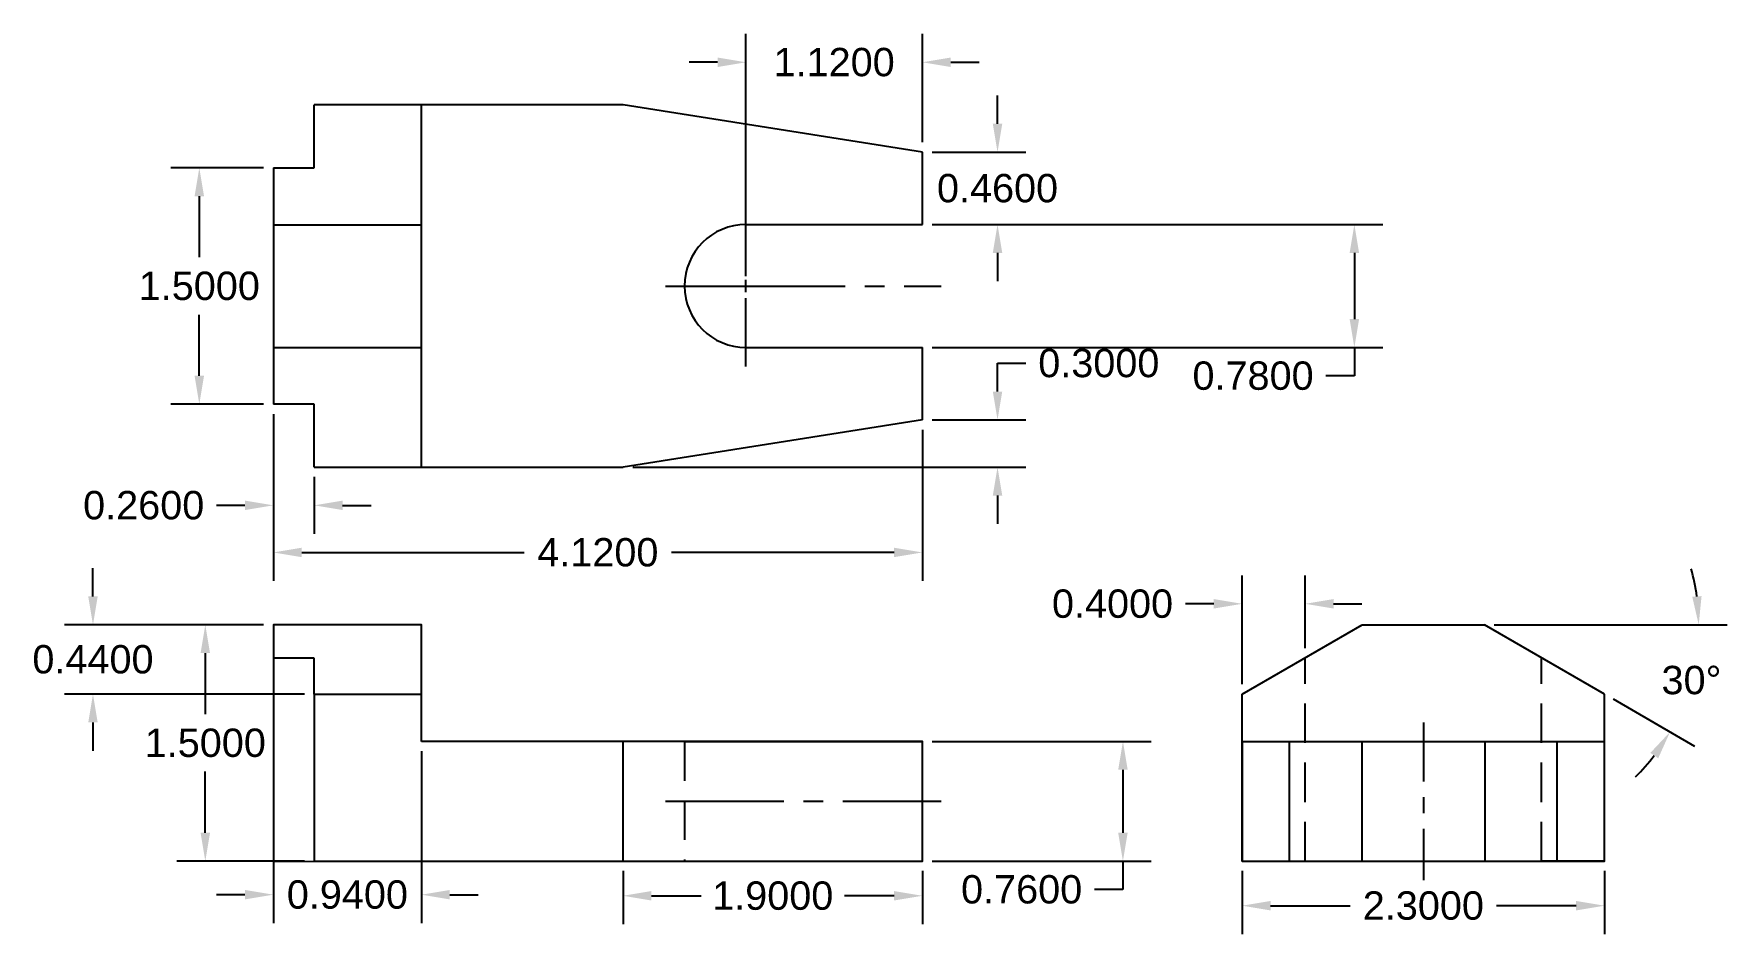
# Model space of a CAD drawing. Header units: inches. Extents: x -1.5 to 9.2, y -0.5 to 5.3.
import ezdxf

# ---------------------------------------------------------------- set-up
doc = ezdxf.new("R2010")
doc.units = ezdxf.units.IN
doc.header["$MEASUREMENT"] = 0
doc.linetypes.add('CENTER2', pattern=[1.125, 0.75, -0.125, 0.125, -0.125])
doc.linetypes.add('HIDDEN', pattern=[0.375, 0.25, -0.125])
doc.styles.get("Standard").update_dxf_attribs({"font": 'arial.ttf'})
doc.dimstyles.get("Standard").update_dxf_attribs({"dimtxt": 0.18, "dimasz": 0.18, "dimexe": 0.18, "dimexo": 0.0625, "dimgap": 0.09, "dimtad": 0, "dimtih": 1, "dimtoh": 1, "dimdec": 4, "dimzin": 0, "dimdsep": 46, "dimtxsty": 'Standard', "dimcen": 0.09, "dimclrt": 4, "dimadec": 0, "dimazin": 0, "dimtfac": 1, "dimtdec": 4, "dimtofl": 0, "dimtmove": 0, "dimatfit": 3, "dimfxl": 1, "dimtolj": 1, "dimtzin": 0, "dimarcsym": 0})

# ---------------------------------------------------------------- blocks, each defined once
blk = doc.blocks.new('*U1')
at = {"color": 0, "linetype": 'CENTER2', "transparency": 16777216}
blk.add_line((-0.875, 0), (0.875, 0), dxfattribs=at)
blk = doc.blocks.new('*U2')
at = {"color": 0, "linetype": 'CENTER2', "ltscale": 0.5, "transparency": 16777216}
blk.add_line((0, 0.5), (0, -0.5), dxfattribs=at)
blk = doc.blocks.new('*U3')
at = {"color": 0, "linetype": 'CENTER2', "transparency": 16777216}
for p, q in [((0, 0.078), (0, 0.51)), ((-0.51, 0), (-0.078, 0)), ((0.078, 0), (0.51, 0)), ((0, -0.51), (0, -0.078))]:
    blk.add_line(p, q, dxfattribs=at)
at = {"color": 0, "linetype": 'Continuous', "transparency": 16777216}
for p, q in [((-0.039, 0), (0.039, 0)), ((0, -0.039), (0, 0.039))]:
    blk.add_line(p, q, dxfattribs=at)
blk = doc.blocks.new('*U4')
at = {"color": 0, "linetype": 'CENTER2', "transparency": 16777216}
blk.add_line((-0.68, 0), (0.68, 0), dxfattribs=at)
blk = doc.blocks.new('*D5')
at = {"color": 0, "lineweight": -2, "transparency": 16777216}
for p, q in [((-0.062, 1.5), (-0.612, 1.5)), ((-0.432, 1.32), (-0.432, 0.932)), ((-0.432, 0.18), (-0.432, 0.568)), ((0.198, 0), (-0.612, 0))]:
    blk.add_line(p, q, dxfattribs=at)
at = {"color": 0, "transparency": 16777216}
for points in [[(-0.462, 1.32), (-0.402, 1.32), (-0.432, 1.5)], [(-0.462, 0.18), (-0.402, 0.18), (-0.432, 0)]]:
    blk.add_solid(points, dxfattribs=at)
at = {"layer": 'Defpoints', "color": 0, "transparency": 16777216}
for p in [(0, 1.5), (0.26, 0), (-0.432, 0)]:
    blk.add_point(p, dxfattribs=at)
at = {"color": 4, "transparency": 16777216, "insert": (-0.432, 0.75), "char_height": 0.18, "attachment_point": 5}
blk.add_mtext('\\A1;1.5000', dxfattribs=at)
blk = doc.blocks.new('*D6')
at = {"color": 0, "lineweight": -2, "transparency": 16777216}
for p, q in [((0, 2.837), (0, 2.078)), ((0.26, 2.438), (0.26, 2.078)), ((-0.18, 2.258), (-0.36, 2.258)), ((0.44, 2.258), (0.62, 2.258))]:
    blk.add_line(p, q, dxfattribs=at)
at = {"color": 0, "transparency": 16777216}
for points in [[(-0.18, 2.288), (-0.18, 2.228), (0, 2.258)], [(0.44, 2.288), (0.44, 2.228), (0.26, 2.258)]]:
    blk.add_solid(points, dxfattribs=at)
at = {"layer": 'Defpoints', "color": 0, "transparency": 16777216}
for p in [(0, 2.9), (0.26, 2.5), (0, 2.258)]:
    blk.add_point(p, dxfattribs=at)
at = {"color": 4, "transparency": 16777216, "insert": (-0.823, 2.258), "char_height": 0.18, "attachment_point": 5}
blk.add_mtext('\\A1;0.2600', dxfattribs=at)
blk = doc.blocks.new('*D7')
at = {"color": 0, "lineweight": -2, "transparency": 16777216}
for p, q in [((3, 3.712), (3, 5.25)), ((4.12, 4.562), (4.12, 5.25)), ((2.82, 5.07), (2.64, 5.07)), ((4.3, 5.07), (4.48, 5.07))]:
    blk.add_line(p, q, dxfattribs=at)
at = {"color": 0, "transparency": 16777216}
for points in [[(2.82, 5.1), (2.82, 5.04), (3, 5.07)], [(4.3, 5.1), (4.3, 5.04), (4.12, 5.07)]]:
    blk.add_solid(points, dxfattribs=at)
at = {"layer": 'Defpoints', "color": 0, "transparency": 16777216}
for p in [(4.12, 5.07), (4.12, 4.5), (3, 3.65)]:
    blk.add_point(p, dxfattribs=at)
at = {"color": 4, "transparency": 16777216, "insert": (3.56, 5.07), "char_height": 0.18, "attachment_point": 5}
blk.add_mtext('\\A1;1.1200', dxfattribs=at)
blk = doc.blocks.new('*D10')
at = {"color": 0, "lineweight": -2, "transparency": 16777216}
for p, q in [((6.15, -0.062), (6.15, -0.463)), ((8.45, -0.062), (8.45, -0.463)), ((6.33, -0.283), (6.835, -0.283)), ((8.27, -0.283), (7.765, -0.283))]:
    blk.add_line(p, q, dxfattribs=at)
at = {"color": 0, "transparency": 16777216}
for points in [[(6.33, -0.253), (6.33, -0.313), (6.15, -0.283)], [(8.27, -0.253), (8.27, -0.313), (8.45, -0.283)]]:
    blk.add_solid(points, dxfattribs=at)
at = {"layer": 'Defpoints', "color": 0, "transparency": 16777216}
for p in [(6.15, 0), (8.45, 0), (8.45, -0.283)]:
    blk.add_point(p, dxfattribs=at)
at = {"color": 4, "transparency": 16777216, "insert": (7.3, -0.283), "char_height": 0.18, "attachment_point": 5}
blk.add_mtext('\\A1;2.3000', dxfattribs=at)
blk = doc.blocks.new('*D13')
at = {"color": 0, "lineweight": -2, "transparency": 16777216}
for p, q in [((2.22, -0.062), (2.22, -0.4)), ((4.12, -0.062), (4.12, -0.4)), ((2.4, -0.22), (2.715, -0.22)), ((3.94, -0.22), (3.625, -0.22))]:
    blk.add_line(p, q, dxfattribs=at)
at = {"color": 0, "transparency": 16777216}
for points in [[(2.4, -0.19), (2.4, -0.25), (2.22, -0.22)], [(3.94, -0.19), (3.94, -0.25), (4.12, -0.22)]]:
    blk.add_solid(points, dxfattribs=at)
at = {"layer": 'Defpoints', "color": 0, "transparency": 16777216}
for p in [(2.22, 0), (4.12, 0), (4.12, -0.22)]:
    blk.add_point(p, dxfattribs=at)
at = {"color": 4, "transparency": 16777216, "insert": (3.17, -0.22), "char_height": 0.18, "attachment_point": 5}
blk.add_mtext('\\A1;1.9000', dxfattribs=at)
blk = doc.blocks.new('*D14')
at = {"color": 0, "lineweight": -2, "transparency": 16777216}
for p, q in [((0, 2.837), (0, 1.779)), ((4.12, 2.737), (4.12, 1.779)), ((0.18, 1.959), (1.593, 1.959)), ((3.94, 1.959), (2.527, 1.959))]:
    blk.add_line(p, q, dxfattribs=at)
at = {"color": 0, "transparency": 16777216}
for points in [[(0.18, 1.989), (0.18, 1.929), (0, 1.959)], [(3.94, 1.989), (3.94, 1.929), (4.12, 1.959)]]:
    blk.add_solid(points, dxfattribs=at)
at = {"layer": 'Defpoints', "color": 0, "transparency": 16777216}
for p in [(0, 2.9), (4.12, 2.8), (4.12, 1.959)]:
    blk.add_point(p, dxfattribs=at)
at = {"color": 4, "transparency": 16777216, "insert": (2.06, 1.959), "char_height": 0.18, "attachment_point": 5}
blk.add_mtext('\\A1;4.1200', dxfattribs=at)
blk = doc.blocks.new('*D17')
at = {"color": 0, "lineweight": -2, "transparency": 16777216}
for p, q in [((6.15, 1.123), (6.15, 1.813)), ((6.55, 1.351), (6.55, 1.813)), ((5.97, 1.633), (5.79, 1.633)), ((6.73, 1.633), (6.91, 1.633))]:
    blk.add_line(p, q, dxfattribs=at)
at = {"color": 0, "transparency": 16777216}
for points in [[(5.97, 1.663), (5.97, 1.603), (6.15, 1.633)], [(6.73, 1.663), (6.73, 1.603), (6.55, 1.633)]]:
    blk.add_solid(points, dxfattribs=at)
at = {"layer": 'Defpoints', "color": 0, "transparency": 16777216}
for p in [(6.15, 1.633), (6.55, 1.289), (6.15, 1.06)]:
    blk.add_point(p, dxfattribs=at)
at = {"color": 4, "transparency": 16777216, "insert": (5.327, 1.633), "char_height": 0.18, "attachment_point": 5}
blk.add_mtext('\\A1;0.4000', dxfattribs=at)
blk = doc.blocks.new('*D19')
at = {"color": 0, "lineweight": -2, "transparency": 16777216}
for p, q in [((0, 1.226), (0, -0.393)), ((0.94, 0.698), (0.94, -0.393)), ((-0.18, -0.213), (-0.36, -0.213)), ((1.12, -0.213), (1.3, -0.213))]:
    blk.add_line(p, q, dxfattribs=at)
at = {"color": 0, "transparency": 16777216}
for points in [[(-0.18, -0.183), (-0.18, -0.243), (0, -0.213)], [(1.12, -0.183), (1.12, -0.243), (0.94, -0.213)]]:
    blk.add_solid(points, dxfattribs=at)
at = {"layer": 'Defpoints', "color": 0, "transparency": 16777216}
for p in [(0, 1.289), (0.94, 0.76), (0.94, -0.213)]:
    blk.add_point(p, dxfattribs=at)
at = {"color": 4, "transparency": 16777216, "insert": (0.47, -0.213), "char_height": 0.18, "attachment_point": 5}
blk.add_mtext('\\A1;0.9400', dxfattribs=at)
blk = doc.blocks.new('*D20')
at = {"color": 0, "lineweight": -2, "transparency": 16777216}
for p, q in [((-0.063, 4.4), (-0.65, 4.4)), ((-0.47, 4.22), (-0.47, 3.832)), ((-0.47, 3.08), (-0.47, 3.468)), ((-0.063, 2.9), (-0.65, 2.9))]:
    blk.add_line(p, q, dxfattribs=at)
at = {"color": 0, "transparency": 16777216}
for points in [[(-0.5, 4.22), (-0.44, 4.22), (-0.47, 4.4)], [(-0.5, 3.08), (-0.44, 3.08), (-0.47, 2.9)]]:
    blk.add_solid(points, dxfattribs=at)
at = {"layer": 'Defpoints', "color": 0, "transparency": 16777216}
for p in [(0, 4.4), (-0.47, 2.9), (0, 2.9)]:
    blk.add_point(p, dxfattribs=at)
at = {"color": 4, "transparency": 16777216, "insert": (-0.47, 3.65), "char_height": 0.18, "attachment_point": 5}
blk.add_mtext('\\A1;1.5000', dxfattribs=at)
blk = doc.blocks.new('*D21')
at = {"color": 0, "lineweight": -2, "transparency": 16777216}
for p, q in [((-1.145, 1.68), (-1.145, 1.86)), ((-0.062, 1.5), (-1.325, 1.5)), ((0.198, 1.06), (-1.325, 1.06)), ((-1.145, 0.88), (-1.145, 0.7))]:
    blk.add_line(p, q, dxfattribs=at)
at = {"color": 0, "transparency": 16777216}
for points in [[(-1.175, 1.68), (-1.115, 1.68), (-1.145, 1.5)], [(-1.175, 0.88), (-1.115, 0.88), (-1.145, 1.06)]]:
    blk.add_solid(points, dxfattribs=at)
at = {"layer": 'Defpoints', "color": 0, "transparency": 16777216}
for p in [(0, 1.5), (-1.145, 1.06), (0.26, 1.06)]:
    blk.add_point(p, dxfattribs=at)
at = {"color": 4, "transparency": 16777216, "insert": (-1.145, 1.28), "char_height": 0.18, "attachment_point": 5}
blk.add_mtext('\\A1;0.4400', dxfattribs=at)
blk = doc.blocks.new('*D22')
at = {"color": 0, "lineweight": -2, "transparency": 16777216}
for p, q in [((4.597, 4.68), (4.597, 4.86)), ((4.183, 4.5), (4.777, 4.5)), ((4.183, 4.04), (4.777, 4.04)), ((4.597, 3.86), (4.597, 3.68))]:
    blk.add_line(p, q, dxfattribs=at)
at = {"color": 0, "transparency": 16777216}
for points in [[(4.567, 4.68), (4.627, 4.68), (4.597, 4.5)], [(4.567, 3.86), (4.627, 3.86), (4.597, 4.04)]]:
    blk.add_solid(points, dxfattribs=at)
at = {"layer": 'Defpoints', "color": 0, "transparency": 16777216}
for p in [(4.12, 4.5), (4.12, 4.04), (4.597, 4.04)]:
    blk.add_point(p, dxfattribs=at)
at = {"color": 4, "transparency": 16777216, "insert": (4.597, 4.27), "char_height": 0.18, "attachment_point": 5}
blk.add_mtext('\\A1;0.4600', dxfattribs=at)
blk = doc.blocks.new('*D23')
at = {"color": 0, "lineweight": -2, "transparency": 16777216}
for p, q in [((4.597, 2.98), (4.597, 3.16)), ((4.597, 3.16), (4.777, 3.16)), ((4.183, 2.8), (4.777, 2.8)), ((2.283, 2.5), (4.777, 2.5)), ((4.597, 2.32), (4.597, 2.14))]:
    blk.add_line(p, q, dxfattribs=at)
at = {"color": 0, "transparency": 16777216}
for points in [[(4.567, 2.98), (4.627, 2.98), (4.597, 2.8)], [(4.567, 2.32), (4.627, 2.32), (4.597, 2.5)]]:
    blk.add_solid(points, dxfattribs=at)
at = {"layer": 'Defpoints', "color": 0, "transparency": 16777216}
for p in [(4.12, 2.8), (4.597, 2.8), (2.22, 2.5)]:
    blk.add_point(p, dxfattribs=at)
at = {"color": 4, "transparency": 16777216, "insert": (5.24, 3.16), "char_height": 0.18, "attachment_point": 5}
blk.add_mtext('\\A1;0.3000', dxfattribs=at)
blk = doc.blocks.new('*D24')
at = {"color": 0, "lineweight": -2, "transparency": 16777216}
for p, q in [((4.183, 4.04), (7.042, 4.04)), ((6.862, 3.86), (6.862, 3.44)), ((4.183, 3.26), (7.042, 3.26)), ((6.862, 3.26), (6.862, 3.08)), ((6.862, 3.08), (6.682, 3.08))]:
    blk.add_line(p, q, dxfattribs=at)
at = {"color": 0, "transparency": 16777216}
for points in [[(6.832, 3.86), (6.892, 3.86), (6.862, 4.04)], [(6.832, 3.44), (6.892, 3.44), (6.862, 3.26)]]:
    blk.add_solid(points, dxfattribs=at)
at = {"layer": 'Defpoints', "color": 0, "transparency": 16777216}
for p in [(4.12, 4.04), (4.12, 3.26), (6.862, 3.26)]:
    blk.add_point(p, dxfattribs=at)
at = {"color": 4, "transparency": 16777216, "insert": (6.219, 3.08), "char_height": 0.18, "attachment_point": 5}
blk.add_mtext('\\A1;0.7800', dxfattribs=at)
blk = doc.blocks.new('*D25')
at = {"color": 0, "lineweight": -2, "transparency": 16777216}
for p, q in [((4.183, 0.76), (5.573, 0.76)), ((5.393, 0.58), (5.393, 0.18)), ((4.183, 0), (5.573, 0)), ((5.393, 0), (5.393, -0.18)), ((5.393, -0.18), (5.213, -0.18))]:
    blk.add_line(p, q, dxfattribs=at)
at = {"color": 0, "transparency": 16777216}
for points in [[(5.363, 0.58), (5.423, 0.58), (5.393, 0.76)], [(5.363, 0.18), (5.423, 0.18), (5.393, 0)]]:
    blk.add_solid(points, dxfattribs=at)
at = {"layer": 'Defpoints', "color": 0, "transparency": 16777216}
for p in [(4.12, 0.76), (4.12, 0), (5.393, 0)]:
    blk.add_point(p, dxfattribs=at)
at = {"color": 4, "transparency": 16777216, "insert": (4.75, -0.18), "char_height": 0.18, "attachment_point": 5}
blk.add_mtext('\\A1;0.7600', dxfattribs=at)
blk = doc.blocks.new('*D26')
at = {"color": 0, "lineweight": -2, "transparency": 16777216}
for p, q in [((7.75, 1.5), (9.228, 1.5)), ((8.504, 1.029), (9.022, 0.73))]:
    blk.add_line(p, q, dxfattribs=at)
for start, end in [(7.5862, 15.1724), (314.8276, 322.4138)]:
    blk.add_arc((7.688, 1.5), 1.36, start, end, dxfattribs=at)
at = {"color": 0, "transparency": 16777216}
for points in [[(9.066, 1.682), (9.007, 1.678), (9.048, 1.5)], [(8.741, 0.687), (8.791, 0.653), (8.866, 0.82)]]:
    blk.add_solid(points, dxfattribs=at)
at = {"layer": 'Defpoints', "color": 0, "transparency": 16777216}
for p in [(6.912, 1.5), (7.688, 1.5), (7.688, 1.5), (8.45, 1.06), (8.966, 1.035)]:
    blk.add_point(p, dxfattribs=at)
at = {"color": 4, "transparency": 16777216, "insert": (9.002, 1.148), "char_height": 0.18, "attachment_point": 5}
blk.add_mtext('\\A1;30°', dxfattribs=at)

msp = doc.modelspace()

# ---------------------------------------------------------------- linework, layer by layer
for p, q in [((0.26, 4.4), (0.26, 4.8)), ((0.94, 2.5), (0.94, 4.8)), ((4.12, 4.5), (2.22, 4.8)), ((0, 4.4), (0.26, 4.4)), ((0, 4.0379), (0.94, 4.0379)), ((3, 4.04), (4.12, 4.04)), ((0, 3.2603), (0.94, 3.2603)), ((3, 3.26), (4.12, 3.26)), ((0.26, 2.9), (0, 2.9)), ((0.26, 2.5), (0.26, 2.9)), ((4.12, 2.8), (2.22, 2.5)), ((6.15, 1.06), (6.9121, 1.5)), ((6.9121, 1.5), (7.6879, 1.5)), ((8.45, 1.06), (7.6879, 1.5)), ((0, 1.34158), (0, 1.28857)), ((0.26, 1.28857), (0, 1.28857)), ((0, 1.28857), (0, -0.0016)), ((6.55, 1.28857), (6.5459, 1.28857)), ((0.26, 1.06), (0.94, 1.06)), ((0.26, 1.06), (0.26, 0)), ((0.94, 0.76), (0.94, 1.06)), ((6.15, 0), (6.15, 1.06)), ((6.15, 1.06), (6.15, 1.06)), ((2.22, 0), (2.22, 0.76)), ((2.61, 0.76), (4.12, 0.76)), ((6.15, 0), (6.15, 0.76)), ((6.15, 0.76), (8.45, 0.76)), ((6.45, 0), (6.45, 0.76)), ((6.91, 0.76), (6.91, 0)), ((7.69, 0.76), (7.69, 0)), ((8.15, 0), (8.15, 0.76)), ((0, -0.0016), (0.26, 0)), ((2.61, 0), (4.12, 0)), ((6.15, 0), (6.55, 0)), ((8.45, 0), (8.05, 0))]:
    msp.add_line(p, q)
at = {"linetype": 'HIDDEN'}
for p, q in [((6.55, 0), (6.55, 1.28857)), ((8.05, 0), (8.05, 1.28857)), ((2.61, 0.76), (2.61, 0))]:
    msp.add_line(p, q, dxfattribs=at)
for points in [[(2.22, 4.8), (0.26, 4.8)], [(4.12, 4.04), (4.12, 4.5)], [(0, 4.4), (0, 2.9)], [(4.12, 2.8), (4.12, 3.26)], [(0.26, 2.5), (2.22, 2.5)], [(0.26, 1.06), (0.94, 1.06), (0.94, 1.5), (0, 1.5), (0, 1.34158)], [(0.26, 1.06), (0.26, 1.28857)], [(6.15, 0.76), (6.15, 0), (8.45, 0), (8.45, 1.06)], [(0.26, 0), (4.12, 0), (4.12, 0.76), (0.94, 0.76)]]:
    msp.add_lwpolyline(points)
msp.add_arc((3, 3.65), 0.39, 90, 270)

# ---------------------------------------------------------------- block references
at = {"linetype": 'CENTER2'}
for name, p in [('*U3', (3, 3.65)), ('*U4', (3.56, 3.65)), ('*U1', (3.365, 0.38))]:
    msp.add_blockref(name, p, dxfattribs=at)
at = {"linetype": 'CENTER2', "ltscale": 0.5}
msp.add_blockref('*U2', (7.3, 0.38), dxfattribs=at)

# ---------------------------------------------------------------- dimensions: what is measured, and where the dimension line sits
for base, p1, p2, picture, middle in [((4.12, 5.0702), (3, 3.65), (4.12, 4.5), '*D7', (3.56, 5.0702)), ((0, 2.25842), (0.26, 2.5), (0, 2.9), '*D6', (-0.82332, 2.25842)), ((4.12, 1.95926), (0, 2.9), (4.12, 2.8), '*D14', (2.06, 1.95926)), ((6.15, 1.63318), (6.55, 1.28857), (6.15, 1.06), '*D17', (5.32668, 1.63318)), ((0.94, -0.21303), (0, 1.28857), (0.94, 0.76), '*D19', (0.47, -0.21303)), ((4.12, -0.2205), (2.22, 0), (4.12, 0), '*D13', (3.17, -0.2205)), ((8.45, -0.28331), (6.15, 0), (8.45, 0), '*D10', (7.3, -0.28331))]:
    dim = msp.add_linear_dim(base=base, p1=p1, p2=p2, dimstyle='Standard')
    dim.commit()
    dim.dimension.update_dxf_attribs({"geometry": picture, "text_midpoint": middle})
for base, p1, p2, picture, middle in [((4.59688, 4.04), (4.12, 4.5), (4.12, 4.04), '*D22', (4.59688, 4.27)), ((-0.47032, 2.9), (0, 4.4), (0, 2.9), '*D20', (-0.47032, 3.65)), ((6.86232, 3.26), (4.12, 4.04), (4.12, 3.26), '*D24', (6.219, 3.08)), ((4.59688, 2.8), (2.22, 2.5), (4.12, 2.8), '*D23', (5.2402, 3.16)), ((-1.14533, 1.06), (0, 1.5), (0.26, 1.06), '*D21', (-1.14533, 1.28)), ((-0.43245, 0), (0, 1.5), (0.26, 0), '*D5', (-0.43245, 0.75))]:
    dim = msp.add_linear_dim(base=base, p1=p1, p2=p2, angle=90, dimstyle='Standard')
    dim.commit()
    dim.dimension.update_dxf_attribs({"geometry": picture, "text_midpoint": middle})
dim = msp.add_angular_dim_2l(base=(8.96632, 1.03469), line1=((8.45, 1.06), (7.6879, 1.5)), line2=((6.9121, 1.5), (7.6879, 1.5)), dimstyle='Standard')
dim.commit()
dim.dimension.update_dxf_attribs({"geometry": '*D26', "text_midpoint": (9.00201, 1.14788)})
dim = msp.add_aligned_dim(p1=(4.12, 0.76), p2=(4.12, 0), distance=1.27289, dimstyle='Standard')
dim.commit()
dim.dimension.update_dxf_attribs({"geometry": '*D25', "text_midpoint": (4.74957, -0.18)})

doc.saveas('drawing.dxf')
